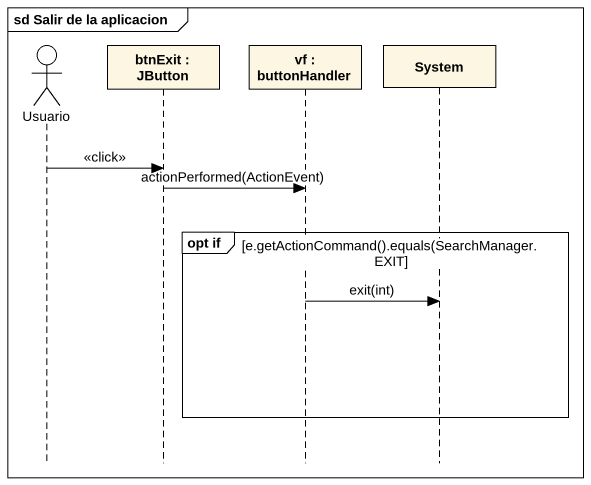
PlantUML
@startuml
mainframe sd Salir de la aplicacion
hide footbox
actor Usuario
participant "btnExit : JButton" as btnExit
participant "vf : buttonHandler" as vf
participant System

Usuario -> btnExit : <<click>>
btnExit -> vf : actionPerformed(ActionEvent)
group opt if [e.getActionCommand().equals(SearchManager.EXIT]
  vf -> System : exit(int)
end
@enduml
